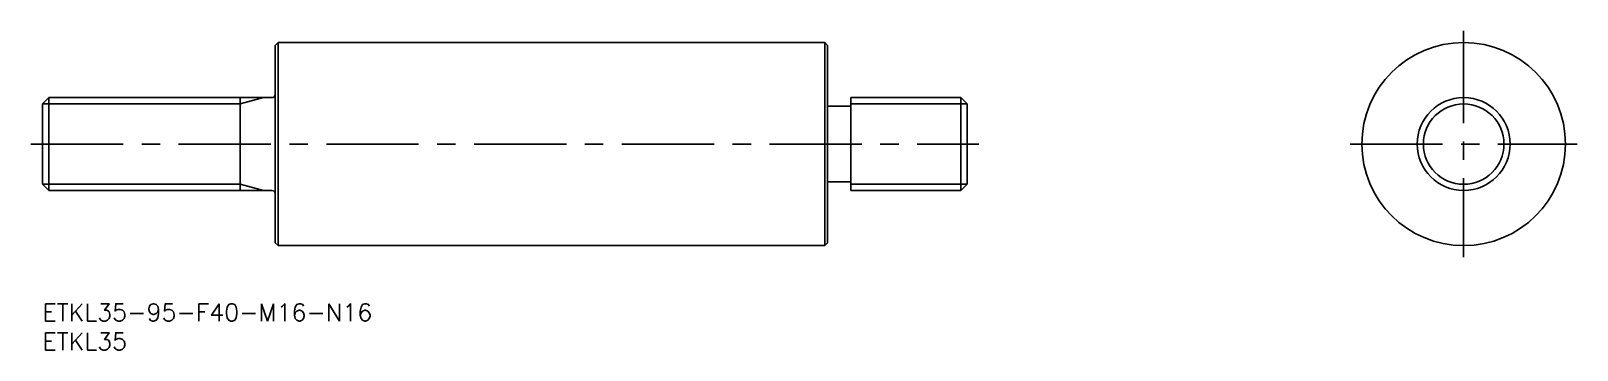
# Model space of a CAD drawing. Extents: x -2 to 264, y -8 to 47.
import ezdxf

# ---------------------------------------------------------------- set-up
doc = ezdxf.new("R2010")
doc.units = 0
doc.header["$LTSCALE"] = 0.5
doc.linetypes.add('CENTER', pattern=[50.8, 31.75, -6.35, 6.35, -6.35])
for name, color, linetype in [('MSM_CENTER', 1, 'CENTER'), ('MSM_CONTINUOUS', 7, 'CONTINUOUS'), ('MSM_NARROW', 5, 'CONTINUOUS'), ('MSM_PART_NUMBER', 7, 'CONTINUOUS')]:
    doc.layers.add(name, color=color, linetype=linetype)
doc.styles.get("Standard").update_dxf_attribs({"font": 'txt.shx', "height": 3, "bigfont": 'bigfont.shx'})

# ---------------------------------------------------------------- blocks, each defined once
blk = doc.blocks.new('*U4')
at = {"layer": 'MSM_PART_NUMBER'}
blk.add_text('ETKL35-95-F40-M16-N16', height=3, dxfattribs=at).set_placement((0, -3))
blk = doc.blocks.new('*U5')
at = {"layer": 'MSM_PART_NUMBER'}
blk.add_text('ETKL35', height=3, dxfattribs=at).set_placement((0, -8))

msp = doc.modelspace()

# ---------------------------------------------------------------- linework, layer by layer
at = {"layer": 'MSM_CENTER'}
for p, q in [((244.37, 47), (244.37, 8)), ((-2, 27.5), (161, 27.5)), ((224.87, 27.5), (263.87, 27.5))]:
    msp.add_line(p, q, dxfattribs=at)
at = {"layer": 'MSM_CONTINUOUS'}
for p, q in [((40.5, 45), (40, 44.5)), ((40, 44.5), (40, 10.5)), ((40.5, 45), (134.5, 45)), ((40.5, 45), (40.5, 10)), ((134.5, 45), (134.5, 10)), ((134.5, 45), (135, 44.5)), ((135, 44.5), (135, 10.5)), ((1.08, 35.5), (0, 34.42)), ((39.5, 35.5), (1.08, 35.5)), ((1.08, 19.5), (1.08, 35.5)), ((34, 35.5), (34, 19.5)), ((139, 35.5), (157.92, 35.5)), ((139, 19.5), (139, 35.5)), ((157.92, 19.5), (157.92, 35.5)), ((157.92, 35.5), (159, 34.42)), ((0, 20.58), (0, 34.42)), ((135, 34), (139, 34)), ((159, 20.58), (159, 34.42)), ((0, 20.58), (1.08, 19.5)), ((39.5, 19.5), (1.08, 19.5)), ((135, 21), (139, 21)), ((139, 19.5), (157.92, 19.5)), ((159, 20.58), (157.92, 19.5)), ((40.5, 10), (40, 10.5)), ((40.5, 10), (134.5, 10)), ((134.5, 10), (135, 10.5))]:
    msp.add_line(p, q, dxfattribs=at)
for radius in [17.5, 8]:
    msp.add_circle((244.37, 27.5), radius, dxfattribs=at)
for centre, start, end in [((39.5, 36), 270, 0), ((39.5, 19), 0, 90)]:
    msp.add_arc(centre, 0.5, start, end, dxfattribs=at)
at = {"layer": 'MSM_NARROW'}
for p, q in [((38, 35.5), (34, 34.42)), ((34, 34.42), (0, 34.42)), ((139, 34.42), (159, 34.42)), ((34, 20.58), (0, 20.58)), ((34, 20.58), (38, 19.5)), ((139, 20.58), (159, 20.58))]:
    msp.add_line(p, q, dxfattribs=at)
msp.add_circle((244.37, 27.5), 6.92, dxfattribs=at)

# ---------------------------------------------------------------- block references
at = {"layer": 'MSM_CONTINUOUS'}
for name in ['*U4', '*U5']:
    msp.add_blockref(name, (0, 0), dxfattribs=at)

doc.saveas('drawing.dxf')
